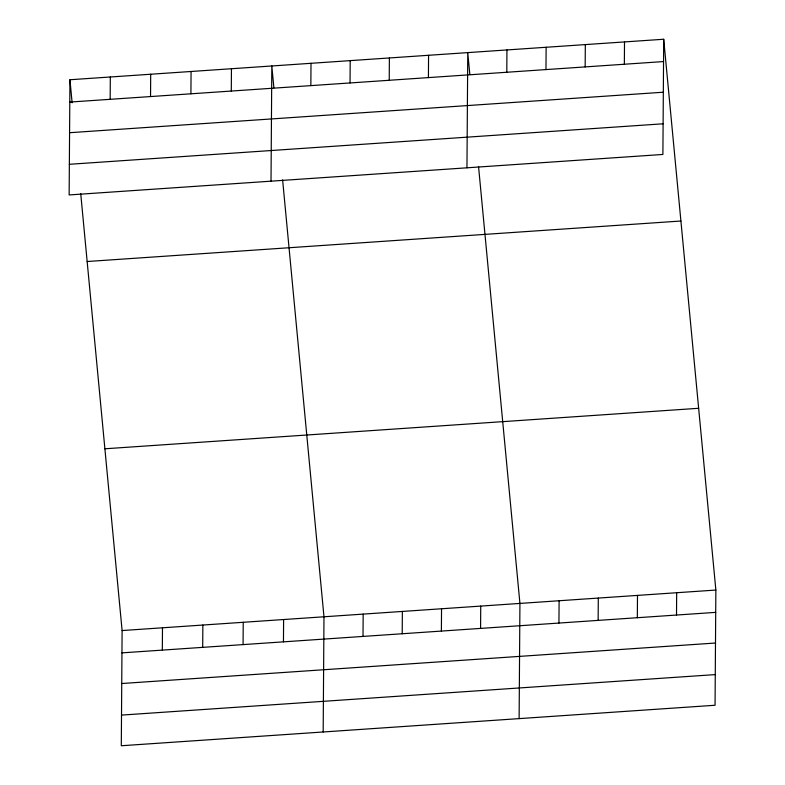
<?xml version="1.0" encoding="UTF-8"?>
<svg xmlns="http://www.w3.org/2000/svg" width="785" height="785" viewBox="0 0 785 785"><rect width="100%" height="100%" fill="white"/><g stroke="black" fill="none" stroke-linecap="round" stroke-linejoin="round"><path stroke-width="1.18" d="M69.944 79.746L69.139 194.945L662.893 154.449L663.698 39.25L69.944 79.746L72.122 102.776M110.165 99.312L110.322 76.999M80.727 193.66L122.107 630.551L121.302 745.75L715.057 705.254L715.861 590.055L663.698 39.25M150.543 96.555L150.691 74.241M162.328 650.117L162.485 627.794M190.912 93.807L191.069 71.484M202.697 647.36L202.854 625.046M231.29 91.05L231.447 68.737M243.075 644.603L243.232 622.289M271.021 181.178L271.816 65.979L273.887 87.792M283.454 641.855L283.611 619.532M310.85 85.624L311.007 63.31M323.175 731.983L323.979 616.784L282.61 179.883M350.041 82.945L350.198 60.631M363.013 636.429L363.17 614.106M389.232 80.276L389.38 57.962M402.205 633.75L402.362 611.437M428.414 77.607L428.571 55.284M441.386 631.081L441.543 608.767M466.957 167.813L467.762 52.615L469.822 74.428M480.577 628.402L480.734 606.089M506.796 72.259L506.943 49.946M519.12 718.618L519.925 603.42L478.546 166.518M545.977 69.58L546.134 47.267M558.949 623.064L559.106 600.741M585.168 66.911L585.325 44.598M598.141 620.385L598.298 598.072M624.36 64.242L624.507 41.919M637.332 617.716L637.489 595.403M676.513 615.038L676.67 592.724M69.787 102.07L663.541 61.564M69.571 132.714L663.325 92.218M69.355 164.3L663.109 123.794M87.155 261.513L680.909 221.017M104.896 448.784L698.65 408.288M122.107 630.551L715.861 590.055M121.95 652.865L715.704 612.369M121.734 683.519L715.488 643.023M121.518 715.096L715.272 674.6"/></g></svg>
